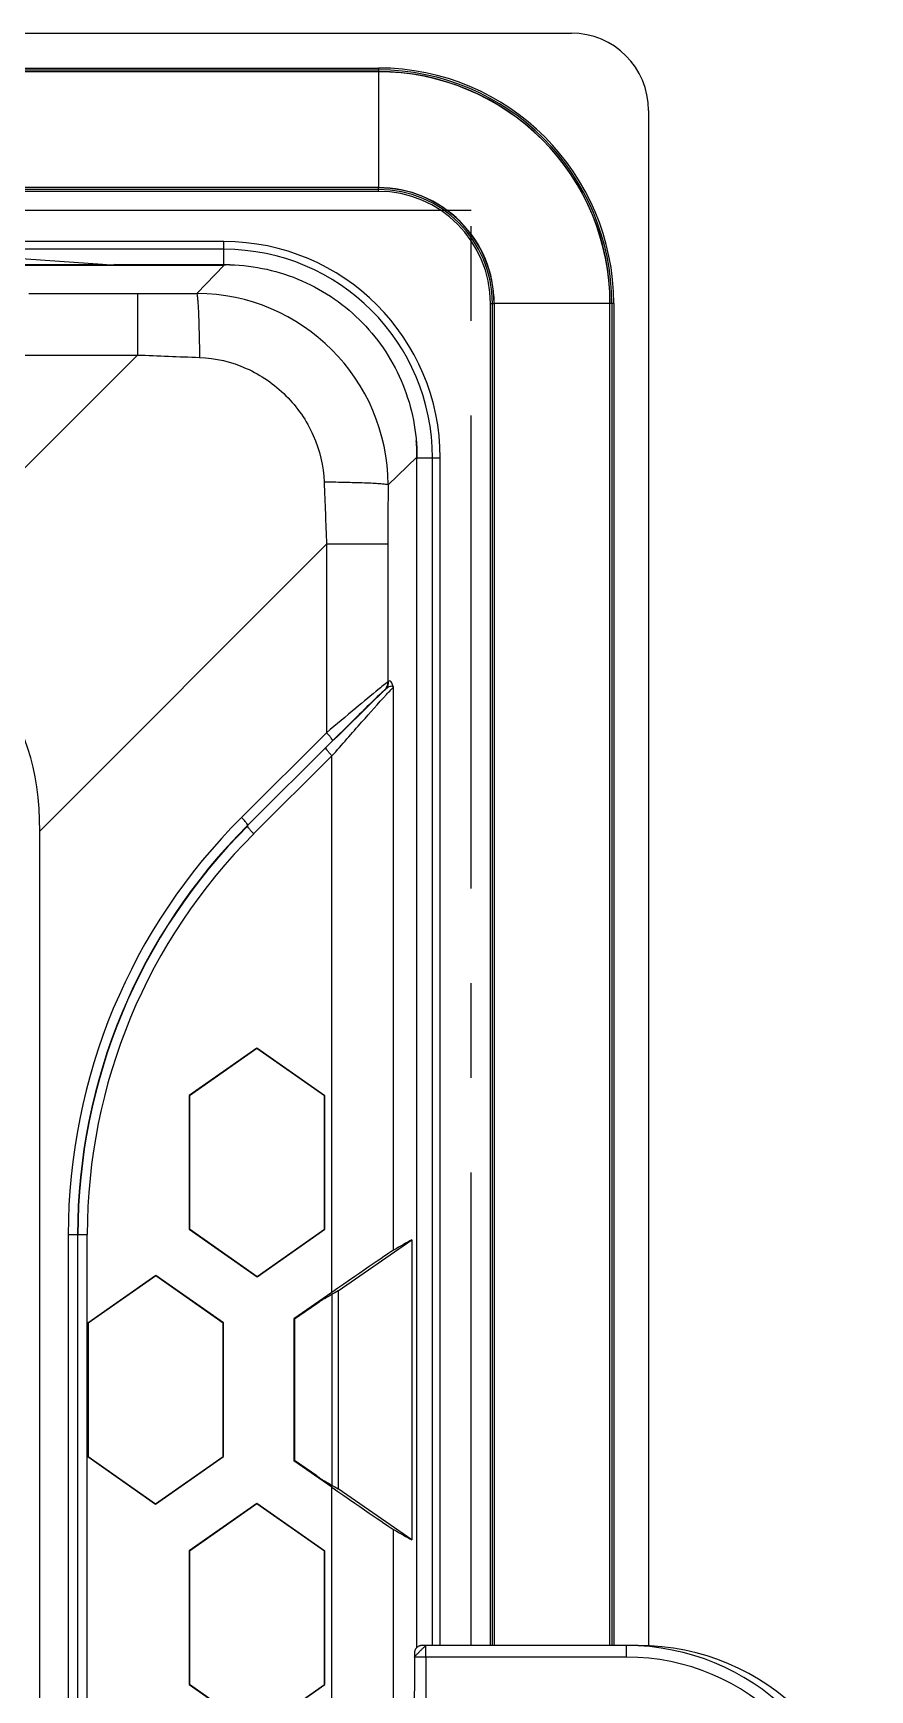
# Model space of a CAD drawing. Header units: millimetres. Extents: x 0 to 594, y 0 to 420.
# Drawn here: x 526.86 to 548.54, y 222.38 to 265.28 of the extents above; entities that cross this region are included whole.
import ezdxf

# ---------------------------------------------------------------- set-up
doc = ezdxf.new("R2010")
doc.units = ezdxf.units.MM
doc.header["$LTSCALE"] = 32.67
doc.linetypes.add('CENTER', pattern=[0.6, 0.375, -0.075, 0.075, -0.075])
doc.layers.get('0').update_dxf_attribs({"linetype": 'CONTINUOUS'})
for name, color, linetype in [('AUSFORMSCHRAEGEN', 7, 'CONTINUOUS'), ('KURVEN', 7, 'CONTINUOUS'), ('RUNDUNGEN', 7, 'CONTINUOUS')]:
    doc.layers.add(name, color=color, linetype=linetype)

msp = doc.modelspace()

# ---------------------------------------------------------------- linework, layer by layer
at = {"color": 7, "linetype": 'CONTINUOUS'}
for p, q in [((535.8022, 264.277), (479.0522, 264.277)), ((535.8022, 261.277), (479.0522, 261.277)), ((538.8022, 258.277), (538.8022, 223.527)), ((541.8022, 223.527), (541.8022, 258.277)), ((542.5368, 223.527), (536.9357, 223.527)), ((536.734, 223.247), (536.7339, 211.327)), ((536.7341, 223.2692), (536.734, 223.247)), ((536.7343, 223.2881), (536.7341, 223.2692)), ((536.7346, 223.3043), (536.7343, 223.2881))]:
    msp.add_line(p, q, dxfattribs=at)
at = {"color": 9, "linetype": 'CONTINUOUS'}
for p, q in [((535.8022, 264.277), (535.8022, 261.277)), ((541.8022, 258.277), (538.8022, 258.277)), ((542.2279, 223.227), (536.7339, 223.227)), ((537.0287, 223.227), (537.0287, 211.327))]:
    msp.add_line(p, q, dxfattribs=at)
at = {"color": 7, "linetype": 'CONTINUOUS'}
msp.add_lwpolyline([(536.9357, 223.527), (536.922, 223.5265), (536.9085, 223.5251), (536.8954, 223.5229), (536.8826, 223.5198), (536.8703, 223.516), (536.8584, 223.5114), (536.8471, 223.5063), (536.8363, 223.5005), (536.826, 223.4942), (536.8163, 223.4874), (536.8071, 223.4801), (536.7984, 223.4725), (536.7904, 223.4644), (536.7829, 223.456), (536.776, 223.4474), (536.7696, 223.4385), (536.7638, 223.4293), (536.7586, 223.42), (536.7539, 223.4105), (536.7498, 223.4008), (536.7463, 223.3912), (536.7433, 223.3817), (536.7409, 223.3725), (536.739, 223.3636), (536.7376, 223.355), (536.7366, 223.3472), (536.736, 223.3404), (536.7356, 223.3344), (536.7353, 223.3292), (536.7351, 223.3239), (536.7349, 223.318), (536.7346, 223.3043)], dxfattribs=at)
for centre, radius, start, end in [((535.8022, 258.277), 6, 359.99886, 90.0011), ((535.8022, 258.277), 3, 359.99618, 90.0036), ((542.5363, 217.5274), 5.9996, 359.99551, 89.99525)]:
    msp.add_arc(centre, radius, start, end, dxfattribs=at)
at = {"color": 9, "linetype": 'CONTINUOUS'}
for centre, radius, start, end in [((542.233, 217.5322), 5.9948, 87.09724, 89.9987), ((542.2326, 217.5274), 5.9996, 359.99545, 87.09553), ((542.2274, 217.5274), 5.6996, 359.99527, 89.995)]:
    msp.add_arc(centre, radius, start, end, dxfattribs=at)
for points, knots in [([(536.7339, 223.2271), (536.7339, 223.2276), (536.7351, 223.2291), (536.737, 223.2321), (536.7406, 223.2362), (536.7478, 223.244), (536.7604, 223.2563), (536.7783, 223.2752), (536.7997, 223.2986), (536.8341, 223.3343), (536.8804, 223.3807), (536.927, 223.4269), (536.9629, 223.4611), (536.986, 223.4827), (537.0047, 223.5006), (537.017, 223.5131), (537.0247, 223.5203), (537.0287, 223.5239), (537.0316, 223.526), (537.0333, 223.527), (537.0339, 223.527)], [0, 0, 0, 0, 0.0039017, 0.012518, 0.0254351, 0.0422623, 0.0876803, 0.149569, 0.2258453, 0.3118303, 0.5002773, 0.6889143, 0.7748837, 0.8507509, 0.9123228, 0.9577385, 0.9743911, 0.9869882, 0.9954944, 1, 1, 1, 1]), ([(537.0287, 223.227), (537.0287, 223.2464), (537.0287, 223.2847), (537.029, 223.3403), (537.0295, 223.3915), (537.0301, 223.4364), (537.0308, 223.469), (537.0314, 223.4907), (537.0318, 223.5033), (537.0324, 223.5129), (537.0326, 223.5206), (537.0335, 223.524), (537.0334, 223.527), (537.0339, 223.527)], [0, 0, 0, 0, 0.1948104, 0.3825038, 0.5552635, 0.7066807, 0.8310279, 0.8814552, 0.9234252, 0.9565142, 0.9803814, 0.994876, 1, 1, 1, 1]), ([(542.2279, 223.227), (542.2279, 223.2464), (542.228, 223.2847), (542.2282, 223.3403), (542.2287, 223.3915), (542.2293, 223.4364), (542.23, 223.469), (542.2306, 223.4907), (542.231, 223.5033), (542.2316, 223.5129), (542.2318, 223.5206), (542.2327, 223.524), (542.2326, 223.527), (542.2331, 223.527)], [0, 0, 0, 0, 0.1948104, 0.3825038, 0.5552635, 0.7066807, 0.8310279, 0.8814552, 0.9234252, 0.9565142, 0.9803814, 0.994876, 1, 1, 1, 1])]:
    msp.add_open_spline(points, degree=3, knots=knots, dxfattribs=at)
at = {"layer": 'AUSFORMSCHRAEGEN', "color": 7, "linetype": 'CONTINUOUS'}
for p, q in [((479.0428, 265.277), (540.8022, 265.277)), ((542.8022, 263.277), (542.8022, 223.5175)), ((528.6579, 259.2883), (524.6539, 259.5597)), ((536.8022, 223.4758), (536.8022, 254.277)), ((532.6562, 238.9939), (530.9021, 237.7657)), ((532.6562, 238.9852), (530.9092, 237.762)), ((532.6562, 238.9939), (532.6562, 238.9852)), ((534.4163, 237.7615), (532.6562, 238.9939)), ((534.4092, 237.7578), (532.6562, 238.9852)), ((530.9021, 237.7657), (530.9021, 234.3082)), ((530.9021, 237.7657), (530.9092, 237.762)), ((530.9092, 237.762), (530.9092, 234.312)), ((534.4163, 237.7615), (534.4092, 237.7578)), ((534.4092, 234.3078), (534.4092, 237.7578)), ((534.4163, 234.304), (534.4163, 237.7615)), ((530.9021, 234.3082), (530.9092, 234.312)), ((530.9021, 234.3082), (532.6622, 233.0758)), ((530.9092, 234.312), (532.6622, 233.0845)), ((532.6622, 233.0845), (534.4092, 234.3078)), ((532.6622, 233.0758), (534.4163, 234.304)), ((534.4163, 234.304), (534.4092, 234.3078)), ((534.7612, 232.7092), (536.6712, 234.0314)), ((536.6712, 234.0314), (536.6712, 226.2625)), ((530.0362, 233.1074), (528.2771, 231.8757)), ((530.0362, 233.0987), (528.2842, 231.872)), ((530.0362, 233.1074), (530.0362, 233.0987)), ((531.7913, 231.8785), (530.0362, 233.1074)), ((531.7842, 231.8748), (530.0362, 233.0987)), ((532.6622, 233.0758), (532.6622, 233.0845)), ((534.6007, 232.6709), (533.6145, 231.9833)), ((534.6033, 227.6739), (534.6033, 232.62)), ((534.7612, 232.7092), (534.7612, 227.5847)), ((534.207, 232.3736), (533.6332, 231.9735)), ((528.2771, 231.8757), (528.2842, 231.872)), ((528.2771, 231.8757), (528.2771, 228.4182)), ((528.2842, 231.872), (528.2842, 228.422)), ((531.7913, 231.8785), (531.7842, 231.8748)), ((531.7842, 228.4248), (531.7842, 231.8748)), ((531.7913, 228.421), (531.7913, 231.8785)), ((533.6145, 231.9833), (533.6145, 228.3106)), ((533.6145, 231.9833), (533.6332, 231.9735)), ((533.6332, 231.9735), (533.6332, 228.3204)), ((528.2771, 228.4182), (528.2842, 228.422)), ((528.2771, 228.4182), (530.0322, 227.1893)), ((528.2842, 228.422), (530.0322, 227.198)), ((530.0322, 227.198), (531.7842, 228.4248)), ((530.0322, 227.1893), (531.7913, 228.421)), ((531.7913, 228.421), (531.7842, 228.4248)), ((533.6145, 228.3106), (533.6332, 228.3204)), ((534.6007, 227.623), (533.6145, 228.3106)), ((534.207, 227.9203), (533.6332, 228.3204)), ((536.6712, 226.2625), (534.7612, 227.5847)), ((530.0322, 227.1893), (530.0322, 227.198)), ((532.6562, 227.2039), (530.9021, 225.9757)), ((532.6562, 227.1952), (530.9092, 225.972)), ((532.6562, 227.2039), (532.6562, 227.1952)), ((534.4163, 225.9715), (532.6562, 227.2039)), ((534.4092, 225.9678), (532.6562, 227.1952)), ((530.9021, 225.9757), (530.9092, 225.972)), ((530.9021, 225.9757), (530.9021, 222.5182)), ((530.9092, 225.972), (530.9092, 222.522)), ((534.4163, 225.9715), (534.4092, 225.9678)), ((534.4092, 222.5178), (534.4092, 225.9678)), ((534.4163, 222.514), (534.4163, 225.9715)), ((530.9021, 222.5182), (530.9092, 222.522)), ((530.9021, 222.5182), (532.6622, 221.2858)), ((530.9092, 222.522), (532.6622, 221.2945)), ((532.6622, 221.2945), (534.4092, 222.5178)), ((532.6622, 221.2858), (534.4163, 222.514)), ((534.4163, 222.514), (534.4092, 222.5178))]:
    msp.add_line(p, q, dxfattribs=at)
at = {"layer": 'AUSFORMSCHRAEGEN', "color": 9, "linetype": 'CONTINUOUS'}
for p, q in [((536.1923, 233.7599), (536.1923, 248.3417)), ((534.6007, 232.6709), (534.6007, 246.5597)), ((534.6007, 220.8809), (534.6007, 227.623)), ((536.1923, 221.9699), (536.1923, 226.534))]:
    msp.add_line(p, q, dxfattribs=at)
at = {"layer": 'AUSFORMSCHRAEGEN', "color": 7, "linetype": 'CONTINUOUS'}
for centre, radius, end in [((540.8022, 263.277), 2, 90), ((531.8022, 254.277), 5, 5.09795)]:
    msp.add_arc(centre, radius, 0, end, dxfattribs=at)
for centre, major_axis, start_param, end_param in [((412.2248, 146.7178), (124.9969, 87.5369), 0.0871434, 0.1216114), ((534.2089, 232.3673), (2, 1.4006), 0.1216114, 1.3665656), ((412.2248, 146.7178), (123.197, 86.2763), 0.0968306, 0.124187), ((534.1678, 232.3432), (0.2, 0.1401), 0.124187, 1.3665656), ((534.1678, 227.9507), (0.2, -0.1401), -1.3665656, -0.124187), ((412.2248, 313.5761), (123.197, -86.2763), -0.124187, -0.0968306), ((534.2089, 227.9266), (2, -1.4006), -1.3665656, -0.1216114), ((412.2248, 313.5761), (124.9969, -87.5369), -0.1216114, -0.0871434)]:
    msp.add_ellipse(centre, major_axis=major_axis, ratio=0.0100078, start_param=start_param, end_param=end_param, dxfattribs=at)
at = {"layer": 'KURVEN', "color": 7, "linetype": 'CENTER'}
for p, q in [((538.2055, 260.6802), (479.0522, 260.6802)), ((538.2055, 223.527), (538.2055, 260.6802))]:
    msp.add_line(p, q, dxfattribs=at)
at = {"layer": 'RUNDUNGEN', "color": 9, "linetype": 'CONTINUOUS'}
for p, q in [((479.0522, 264.3741), (535.8022, 264.3741)), ((479.0522, 264.3241), (535.8022, 264.3241)), ((535.8022, 264.3741), (535.8022, 264.2804)), ((535.8022, 261.1798), (535.8022, 261.2735)), ((535.8022, 261.2298), (479.0522, 261.2298)), ((535.8022, 261.1798), (479.0522, 261.1798)), ((531.8022, 259.6802), (521.8437, 259.6802)), ((531.8022, 259.8802), (521.854, 259.8802)), ((531.8022, 259.28), (531.8022, 259.8802)), ((523.3027, 259.2848), (528.7558, 259.2848)), ((523.3156, 259.2682), (531.8058, 259.2682)), ((531.8058, 259.2682), (531.1003, 258.5354)), ((526.7496, 258.5316), (529.5638, 258.5316)), ((529.5638, 258.5316), (529.5638, 256.9422)), ((538.7051, 258.277), (538.7988, 258.277)), ((538.7051, 223.527), (538.7051, 258.277)), ((538.7551, 223.527), (538.7551, 258.277)), ((541.8994, 258.277), (541.8057, 258.277)), ((541.8494, 258.277), (541.8494, 223.527)), ((541.8994, 258.277), (541.8994, 223.527)), ((529.5638, 256.9422), (522.1336, 249.512)), ((525.4342, 256.9422), (529.5638, 256.9422)), ((536.8022, 254.2989), (536.0538, 253.5821)), ((536.8022, 254.277), (537.4055, 254.277)), ((537.2055, 223.527), (537.2055, 254.277)), ((537.4055, 223.527), (537.4055, 254.277)), ((534.4607, 252.0417), (527.0322, 244.6133)), ((536.05, 252.0417), (534.4607, 252.0417)), ((534.4607, 252.0417), (534.4607, 247.1621)), ((536.05, 252.0417), (536.05, 248.4775)), ((536.068, 248.4923), (536.05, 248.4775)), ((535.9829, 248.2802), (535.9649, 248.2654)), ((534.4607, 247.1621), (532.2588, 244.971)), ((534.614, 246.9499), (532.4121, 244.7589)), ((532.5716, 244.5406), (534.6007, 246.5597)), ((532.4121, 244.7589), (532.4183, 244.7527)), ((527.7687, 234.1688), (528.2605, 234.1688)), ((527.7687, 234.1688), (527.7687, 202.5452)), ((528.0099, 234.1687), (528.0099, 202.5453)), ((528.2605, 202.5452), (528.2605, 234.1688))]:
    msp.add_line(p, q, dxfattribs=at)
at = {"layer": 'RUNDUNGEN', "color": 7, "linetype": 'CONTINUOUS'}
for p, q in [((528.7558, 259.2848), (528.9614, 259.28)), ((531.9579, 259.28), (528.9614, 259.282)), ((536.8022, 223.4758), (536.8022, 254.2989)), ((535.9667, 248.2647), (535.9829, 248.2802)), ((534.652, 246.9751), (534.7606, 247.0828)), ((527.0322, 192.1006), (527.0322, 244.6133))]:
    msp.add_line(p, q, dxfattribs=at)
at = {"layer": 'RUNDUNGEN', "color": 9, "linetype": 'CONTINUOUS'}
for centre, radius, start, end in [((535.8022, 258.277), 6.0971, 0, 90), ((535.8022, 258.277), 6.0471, 0, 90), ((535.8022, 258.277), 6.0034, 0, 90), ((535.8022, 258.277), 2.9966, 0, 90), ((535.8022, 258.277), 2.9529, 0, 90), ((535.8022, 258.277), 2.9029, 0, 90), ((531.8022, 254.277), 5.6032, 0, 90), ((531.8022, 254.277), 5.4033, 0, 90), ((529.5593, 571.1887), 312.6572, 270.000835, 270.282402), ((531.0821, 253.5637), 4.9717, 0.21244, 89.79027), ((544.0313, 611.4939), 354.8467, 267.663345, 267.922606), ((888.2802, 266.4793), 354.114, 182.076237, 182.336649), ((848.1551, 252.0371), 312.1052, 179.716364, 179.999147), ((543.0077, 234.1687), 15.2391, 134.85831, 179.99996), ((542.949, 234.1687), 14.9391, 134.85539, 180.0003), ((542.8923, 234.1687), 14.6318, 134.85831, 179.99996)]:
    msp.add_arc(centre, radius, start, end, dxfattribs=at)
at = {"layer": 'RUNDUNGEN', "color": 7, "linetype": 'CONTINUOUS'}
for centre, radius, start, end in [((568.7624, 214.0915), 47.3642, 133.82166, 134.08774), ((542.9511, 234.1687), 14.9318, 134.86115, 180.00038)]:
    msp.add_arc(centre, radius, start, end, dxfattribs=at)
msp.add_ellipse((399.4462, 121.9259), major_axis=(-126.3555, -126.3555), ratio=0.1399043, start_param=3.0025906, end_param=3.2805947, dxfattribs=at)
for points, knots in [([(528.6579, 259.2883), (528.6635, 259.2879), (528.6961, 259.2862), (528.7287, 259.2854), (528.7558, 259.2848)], [0, 0, 0, 0, 0.170658, 1, 1, 1, 1]), ([(531.9579, 259.28), (532.2777, 259.2712), (532.9176, 259.1916), (534.1373, 258.7933), (535.4843, 257.8633), (536.3763, 256.4909), (536.7405, 255.2606), (536.8022, 254.6188), (536.8022, 254.2989)], [0, 0, 0, 0, 0.1252917, 0.2505862, 0.4999997, 0.7494134, 0.874708, 1, 1, 1, 1]), ([(534.7606, 247.0828), (534.8549, 247.1763), (535.2029, 247.5206), (535.5521, 247.8638), (535.8084, 248.112)], [0, 0, 0, 0, 0.2712196, 1, 1, 1, 1])]:
    msp.add_open_spline(points, degree=3, knots=knots, dxfattribs=at)
at = {"layer": 'RUNDUNGEN', "color": 9, "linetype": 'CONTINUOUS'}
for points, knots in [([(531.9579, 259.28), (531.9433, 259.2794), (531.8925, 259.2769), (531.8415, 259.2747), (531.8058, 259.2682)], [0, 0, 0, 0, 0.2877044, 1, 1, 1, 1]), ([(531.1006, 258.5353), (531.1063, 258.5131), (531.114, 258.4515), (531.1246, 258.3363), (531.1342, 258.1762), (531.1476, 257.8859), (531.1602, 257.4494), (531.1662, 257.0803), (531.1683, 256.8803)], [0, 0, 0, 0, 0.041581, 0.1119778, 0.2095284, 0.3318694, 0.6380045, 1, 1, 1, 1]), ([(531.1683, 256.8803), (531.5832, 256.8652), (532.4148, 256.6672), (533.46, 255.9417), (534.1856, 254.8965), (534.3836, 254.0649), (534.3987, 253.65)], [0, 0, 0, 0, 0.2499198, 0.5000005, 0.7500811, 1, 1, 1, 1]), ([(536.0538, 253.5821), (536.0315, 253.5879), (535.9698, 253.5956), (535.8547, 253.6062), (535.6945, 253.6158), (535.4042, 253.6293), (534.9677, 253.6419), (534.5986, 253.6479), (534.3987, 253.65)], [0, 0, 0, 0, 0.0416217, 0.1120463, 0.2096122, 0.3319562, 0.6380647, 1, 1, 1, 1]), ([(536.05, 248.4775), (536.0208, 248.4571), (535.9444, 248.3968), (535.8685, 248.336), (535.8206, 248.2971)], [0, 0, 0, 0, 0.3655625, 1, 1, 1, 1]), ([(535.9829, 248.2802), (536.0102, 248.3077), (536.0543, 248.3746), (536.0686, 248.4533), (536.068, 248.4923)], [0, 0, 0, 0, 0.4987439, 1, 1, 1, 1]), ([(536.1923, 248.3417), (536.1841, 248.3705), (536.168, 248.4192), (536.1408, 248.4755), (536.1037, 248.5097), (536.0768, 248.4995), (536.068, 248.4923)], [0, 0, 0, 0, 0.3996016, 0.6762725, 0.8483673, 1, 1, 1, 1]), ([(535.8206, 248.2971), (535.6175, 248.1322), (535.1636, 247.7545), (534.7118, 247.3744), (534.4607, 247.1621)], [0, 0, 0, 0, 0.4430303, 1, 1, 1, 1]), ([(534.6007, 246.5597), (534.8587, 246.8549), (535.3271, 247.3875), (535.7979, 247.918), (536.0122, 248.1518)], [0, 0, 0, 0, 0.5528089, 1, 1, 1, 1]), ([(535.8415, 248.1529), (535.6601, 247.9819), (535.2509, 247.5809), (534.8434, 247.1782), (534.614, 246.9499)], [0, 0, 0, 0, 0.4349881, 1, 1, 1, 1]), ([(535.9649, 248.2654), (535.9581, 248.2598), (535.9161, 248.2232), (535.8756, 248.185), (535.8415, 248.1529)], [0, 0, 0, 0, 0.1583689, 1, 1, 1, 1]), ([(536.1923, 248.3416), (536.1829, 248.352), (536.154, 248.3678), (536.1005, 248.3604), (536.0417, 248.3302), (536.0032, 248.299), (535.9829, 248.2802)], [0, 0, 0, 0, 0.1762204, 0.3815678, 0.6518477, 1, 1, 1, 1]), ([(536.0122, 248.1518), (536.0493, 248.1922), (536.1088, 248.256), (536.1686, 248.3195), (536.1923, 248.3415)], [0, 0, 0, 0, 0.6294404, 1, 1, 1, 1]), ([(534.614, 246.9499), (534.6159, 246.9523), (534.6155, 246.9621), (534.605, 246.9867), (534.5754, 247.0306), (534.5251, 247.0925), (534.4838, 247.1378), (534.4607, 247.162)], [0, 0, 0, 0, 0.0348835, 0.0966548, 0.3087369, 0.6225721, 1, 1, 1, 1]), ([(534.6007, 246.5597), (534.5776, 246.5838), (534.5362, 246.6292), (534.486, 246.691), (534.4564, 246.735), (534.4459, 246.7596), (534.4455, 246.7693), (534.4474, 246.7718)], [0, 0, 0, 0, 0.3774279, 0.6912632, 0.9033452, 0.9651165, 1, 1, 1, 1]), ([(532.3782, 244.8315), (532.3706, 244.842), (532.3333, 244.8905), (532.2922, 244.9361), (532.2588, 244.971)], [0, 0, 0, 0, 0.2113041, 1, 1, 1, 1]), ([(532.4121, 244.7589), (532.414, 244.7613), (532.4136, 244.7711), (532.4031, 244.7956), (532.3892, 244.8162), (532.3782, 244.8315)], [0, 0, 0, 0, 0.1129877, 0.3130653, 1, 1, 1, 1]), ([(532.5716, 244.5406), (532.5485, 244.5647), (532.5071, 244.6101), (532.4569, 244.6719), (532.4273, 244.7159), (532.4168, 244.7405), (532.4164, 244.7502), (532.4183, 244.7527)], [0, 0, 0, 0, 0.3774279, 0.6912631, 0.9033452, 0.9651165, 1, 1, 1, 1])]:
    msp.add_open_spline(points, degree=3, knots=knots, dxfattribs=at)
for points in [[(536.0287, 248.3626), (536.0432, 248.3987), (536.0505, 248.4386), (536.0499, 248.4775)], [(535.9649, 248.2654), (535.9922, 248.2929), (536.0143, 248.3266), (536.0287, 248.3626)]]:
    msp.add_open_spline(points, degree=3, dxfattribs=at)

doc.saveas('drawing.dxf')
